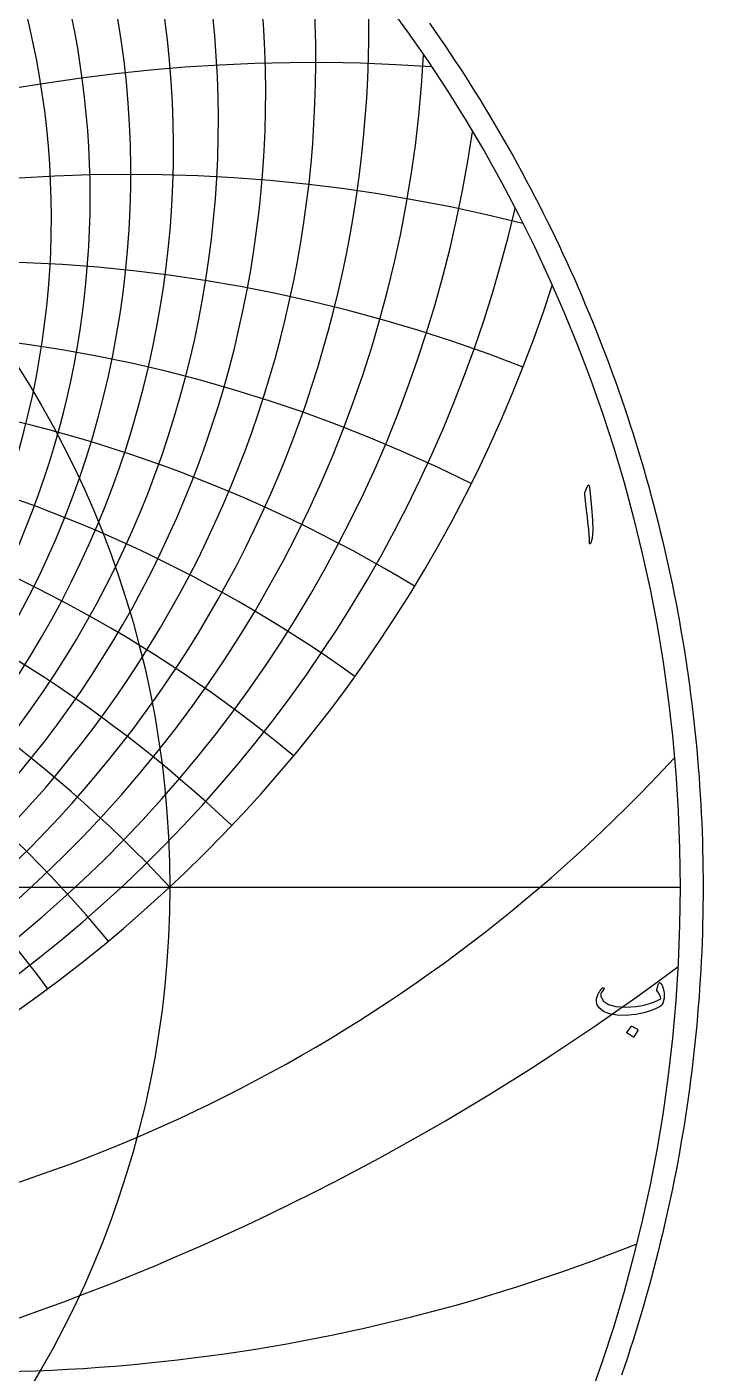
# Model space of a CAD drawing. Header units: millimetres. Extents: x -137 to 137, y -137 to 141.
# Drawn here: x 75.3 to 137.1, y -44.4 to 78.6 of the extents above; entities that cross this region are included whole.
import ezdxf

# ---------------------------------------------------------------- set-up
doc = ezdxf.new("R2010")
doc.units = ezdxf.units.MM
for name, color, linetype in [('CUT_OUTER', 1, 'Continuous'), ('ENGRAVE', 7, 'Continuous'), ('ENGRAVE_FINE', 8, 'Continuous'), ('TEXT', 5, 'Continuous')]:
    doc.layers.add(name, color=color, linetype=linetype)

msp = doc.modelspace()

# ---------------------------------------------------------------- linework, layer by layer
at = {"layer": 'CUT_OUTER'}
msp.add_lwpolyline([(112.0909, 78.9433), (112.5732, 78.254), (113.0512, 77.5618), (113.525, 76.8667), (113.9945, 76.1687), (114.4597, 75.4678), (114.9206, 74.7641), (115.3772, 74.0575), (115.8294, 73.3482), (116.2773, 72.6361), (116.7208, 71.9212), (117.1599, 71.2037), (117.5946, 70.4835), (118.0249, 69.7606), (118.4507, 69.0351), (118.872, 68.307), (119.2889, 67.5763), (119.7013, 66.8431), (120.1092, 66.1074), (120.5126, 65.3692), (120.9114, 64.6285), (121.3057, 63.8854), (121.6954, 63.1399), (122.0805, 62.392), (122.4611, 61.6417), (122.837, 60.8891), (123.2083, 60.1343), (123.5749, 59.3772), (123.9369, 58.6178), (124.2943, 57.8562), (124.6469, 57.0925), (124.9949, 56.3266), (125.3382, 55.5586), (125.6767, 54.7885), (126.0105, 54.0163), (126.3396, 53.2421), (126.6639, 52.4659), (126.9834, 51.6877), (127.2982, 50.9076), (127.6082, 50.1255), (127.9133, 49.3416), (128.2137, 48.5558), (128.5092, 47.7682), (128.7999, 46.9788), (129.0857, 46.1876), (129.3667, 45.3947), (129.6428, 44.6), (129.914, 43.8037), (130.1803, 43.0058), (130.4417, 42.2062), (130.6983, 41.405), (130.9499, 40.6023), (131.1965, 39.798), (131.4382, 38.9923), (131.675, 38.185), (131.9068, 37.3764), (132.1337, 36.5663), (132.3556, 35.7549), (132.5725, 34.9421), (132.7844, 34.128), (132.9913, 33.3126), (133.1932, 32.4959), (133.3901, 31.6781), (133.5819, 30.859), (133.7688, 30.0388), (133.9506, 29.2174), (134.1273, 28.395), (134.299, 27.5714), (134.4657, 26.7469), (134.6272, 25.9213), (134.7838, 25.0948), (134.9352, 24.2673), (135.0816, 23.4389), (135.2228, 22.6096), (135.359, 21.7795), (135.4901, 20.9485), (135.6161, 20.1167), (135.737, 19.2842), (135.8528, 18.451), (135.9634, 17.6171), (136.0689, 16.7825), (136.1694, 15.9473), (136.2646, 15.1115), (136.3548, 14.2751), (136.4398, 13.4381), (136.5197, 12.6007), (136.5945, 11.7628), (136.6641, 10.9245), (136.7285, 10.0857), (136.7878, 9.2466), (136.842, 8.4071), (136.891, 7.5673), (136.9349, 6.7272), (136.9736, 5.8868), (137.0071, 5.0463), (137.0355, 4.2055), (137.0587, 3.3646), (137.0768, 2.5236), (137.0897, 1.6824), (137.0974, 0.8412), (137.1, 0), (137.0974, -0.8412), (137.0897, -1.6824), (137.0768, -2.5236), (137.0587, -3.3646), (137.0355, -4.2055), (137.0071, -5.0463), (136.9736, -5.8868), (136.9349, -6.7272), (136.891, -7.5673), (136.842, -8.4071), (136.7878, -9.2466), (136.7285, -10.0857), (136.6641, -10.9245), (136.5945, -11.7628), (136.5197, -12.6007), (136.4398, -13.4381), (136.3548, -14.2751), (136.2646, -15.1115), (136.1694, -15.9473), (136.0689, -16.7825), (135.9634, -17.6171), (135.8528, -18.451), (135.737, -19.2842), (135.6161, -20.1167), (135.4901, -20.9485), (135.359, -21.7795), (135.2228, -22.6096), (135.0816, -23.4389), (134.9352, -24.2673), (134.7838, -25.0948), (134.6272, -25.9213), (134.4657, -26.7469), (134.299, -27.5714), (134.1273, -28.395), (133.9506, -29.2174), (133.7688, -30.0388), (133.5819, -30.859), (133.3901, -31.6781), (133.1932, -32.4959), (132.9913, -33.3126), (132.7844, -34.128), (132.5725, -34.9421), (132.3556, -35.7549), (132.1337, -36.5663), (131.9068, -37.3764), (131.675, -38.185), (131.4382, -38.9923), (131.1965, -39.798), (130.9499, -40.6023), (130.6983, -41.405), (130.4417, -42.2062), (130.1803, -43.0058), (129.914, -43.8037), (129.6428, -44.6)], dxfattribs=at)
at = {"layer": 'ENGRAVE'}
msp.add_lwpolyline([(-135, 0), (135, 0)], dxfattribs=at)
for radius in [135, 88.3696]:
    msp.add_circle((0, 0), radius, dxfattribs=at)
for centre, radius, start, end in [((0, 63.1135), 81.0925, 131.505689, 48.494311), ((0, 75.5328), 101.7091, 171.861817, 8.138183), ((0, 94.7648), 129.5745, 197.892106, 342.107894), ((0, -82.406), 120.8301, 43, 137), ((0, -82.406), 120.8301, 43, 137), ((29.1674, 108.8542), 143.2102, 277.303904, 317.340095), ((69.9164, 121.0988), 165.4158, 259.641151, 291.670103)]:
    msp.add_arc(centre, radius, start, end, dxfattribs=at)
at = {"layer": 'ENGRAVE_FINE'}
for centre, radius, start, end in [((0, 61.1671), 77.5454, 116.761961, 63.238039), ((0, 65.2153), 84.8064, 142.198389, 37.801611), ((0, 67.4885), 88.7042, 151.015142, 28.984858), ((172.5633, -82.406), 210.6609, 115.595571, 165.840296), ((172.5633, -82.406), 210.6609, 115.595571, 165.840296), ((0, 69.9513), 92.8052, 158.687359, 21.312641), ((143.9998, -82.406), 187.9783, 105.913461, 163.682016), ((143.9998, -82.406), 187.9783, 105.913461, 163.682016), ((0, 72.6247), 97.1317, 165.56857, 14.43143), ((120.8301, -82.406), 170.8796, 96.060604, 161.466209), ((120.8301, -82.406), 170.8796, 96.060604, 161.466209), ((0, 78.7039), 106.5667, 177.696461, 2.303539), ((0, 82.1706), 111.7387, 183.160881, 356.839119), ((101.3885, -82.406), 157.7325, 86.0394, 159.183469), ((101.3885, -82.406), 157.7325, 86.0394, 159.183469), ((0, 85.9714), 117.2647, 188.318561, 351.681439), ((84.6062, -82.406), 147.5064, 75.870167, 156.8235), ((84.6062, -82.406), 147.5064, 75.870167, 156.8235), ((0, 90.1515), 123.1915, 193.216849, 346.783151), ((69.7613, -82.406), 139.5226, 68.609322, 154.37495), ((69.7613, -82.406), 139.5226, 68.609322, 154.37495), ((56.344, -82.406), 133.3213, 63.458296, 151.825223), ((56.344, -82.406), 133.3213, 63.458296, 151.825223), ((43.9786, -82.406), 128.5847, 58.720944, 149.160255), ((43.9786, -82.406), 128.5847, 58.720944, 149.160255), ((32.3763, -82.406), 125.0926, 54.347768, 146.364261), ((32.3763, -82.406), 125.0926, 54.347768, 146.364261), ((-21.3056, -82.406), 122.6941, 36.580554, 129.705126), ((-21.3056, -82.406), 122.6941, 36.580554, 129.705126), ((21.3056, -82.406), 122.6941, 50.294874, 143.419446), ((21.3056, -82.406), 122.6941, 50.294874, 143.419446), ((-10.5713, -82.406), 121.2917, 39.694344, 133.476404), ((-10.5713, -82.406), 121.2917, 39.694344, 133.476404), ((10.5713, -82.406), 121.2917, 46.523596, 140.305656), ((10.5713, -82.406), 121.2917, 46.523596, 140.305656), ((0, 173.2779), 225.3315, 233.255712, 306.744288)]:
    msp.add_arc(centre, radius, start, end, dxfattribs=at)
at = {"layer": 'TEXT'}
for points in [[(126.5168, 36.5526), (126.5908, 36.6958), (126.6504, 36.7461), (126.6954, 36.7035), (126.7258, 36.568), (126.9039, 34.6713), (127.0099, 33.5071), (127.0336, 32.5771), (126.975, 31.8813), (126.8342, 31.4197), (126.8086, 31.3819), (126.7858, 31.3616), (126.766, 31.3587), (126.7491, 31.3732), (126.7355, 31.396), (126.7258, 31.4255), (126.72, 31.4618), (126.7181, 31.5048), (126.7181, 31.8401), (126.7026, 32.1958), (126.6717, 32.5718), (126.6252, 32.968), (126.615, 33.0716), (126.5846, 33.3513), (126.5337, 33.8071), (126.4626, 34.439), (126.2923, 35.8403), (126.2884, 35.9148), (126.2923, 35.9835), (126.3039, 36.0464), (126.3233, 36.1035)], [(133.2181, -8.7891), (133.2701, -8.8544), (133.3178, -8.9265), (133.3611, -9.0053), (133.4001, -9.091), (133.4347, -9.1829), (133.4649, -9.2807), (133.4908, -9.3842), (133.5123, -9.4936), (133.5404, -9.7132), (133.5472, -9.931), (133.5326, -10.1468), (133.4968, -10.3607), (133.4426, -10.5513), (133.373, -10.7052), (133.2878, -10.8223), (133.1872, -10.9026), (132.8678, -11.0715), (132.5291, -11.222), (132.171, -11.3541), (131.7936, -11.4678), (131.3968, -11.5621), (130.9807, -11.6362), (130.5452, -11.6899), (130.0904, -11.7232), (129.2378, -11.7145), (128.5381, -11.5955), (127.9913, -11.3662), (127.5975, -11.0265), (127.4359, -10.7608), (127.3613, -10.4749), (127.3739, -10.1686), (127.4736, -9.842), (127.5072, -9.7716), (127.5462, -9.6997), (127.5905, -9.6264), (127.6401, -9.5516), (127.695, -9.4754), (127.7552, -9.3978), (127.8208, -9.3187), (127.8917, -9.2381), (127.9154, -9.2153), (127.9401, -9.2013), (127.9657, -9.196), (127.9923, -9.1994), (128.0102, -9.2062), (128.0252, -9.2187), (128.0373, -9.2371), (128.0465, -9.2613), (128.0509, -9.2841), (128.0484, -9.3058), (128.0393, -9.3266), (128.0233, -9.3465), (127.957, -9.4253), (127.8975, -9.5071), (127.8447, -9.5918), (127.7988, -9.6794), (127.7673, -9.7631), (127.7504, -9.8439), (127.748, -9.9218), (127.7601, -9.9968), (128.002, -10.4347), (128.4568, -10.742), (129.1246, -10.9186), (130.0052, -10.9645), (130.4893, -10.9459), (130.9507, -10.9055), (131.3893, -10.8433), (131.8052, -10.7594), (132.1988, -10.6537), (132.5707, -10.5262), (132.9208, -10.3769), (133.2491, -10.2058), (133.2172, -10.0462), (133.1446, -9.8691), (133.0313, -9.6745), (132.8775, -9.4626), (132.8726, -9.4423), (132.8736, -9.4045), (132.8804, -9.3494), (132.893, -9.2768), (132.8963, -9.2695), (132.8988, -9.2632), (132.9002, -9.2579), (132.9007, -9.2536), (132.9259, -9.1549), (132.9626, -9.0445), (133.011, -8.9226), (133.071, -8.7891), (133.0976, -8.7484), (133.131, -8.7349), (133.1712, -8.7484), (133.2181, -8.7891)], [(130.5162, -12.7297), (130.5259, -12.72), (130.5394, -12.7142), (130.5568, -12.7123), (130.5781, -12.7142), (130.7286, -12.7752), (130.8704, -12.8497), (131.0034, -12.9378), (131.1278, -13.0394), (131.1399, -13.0549), (131.1452, -13.0703), (131.1438, -13.0858), (131.1355, -13.1013), (130.7717, -13.6897), (130.7581, -13.7037), (130.7407, -13.7071), (130.7194, -13.6999), (130.6943, -13.682), (130.6725, -13.6665), (130.6381, -13.6432), (130.5912, -13.6123), (130.5317, -13.5736), (130.4586, -13.5271), (130.371, -13.4729), (130.2689, -13.411), (130.1523, -13.3413), (130.1368, -13.3297), (130.1291, -13.3181), (130.1291, -13.3065), (130.1368, -13.2949)]]:
    msp.add_lwpolyline(points, close=True, dxfattribs=at)

doc.saveas('drawing.dxf')
